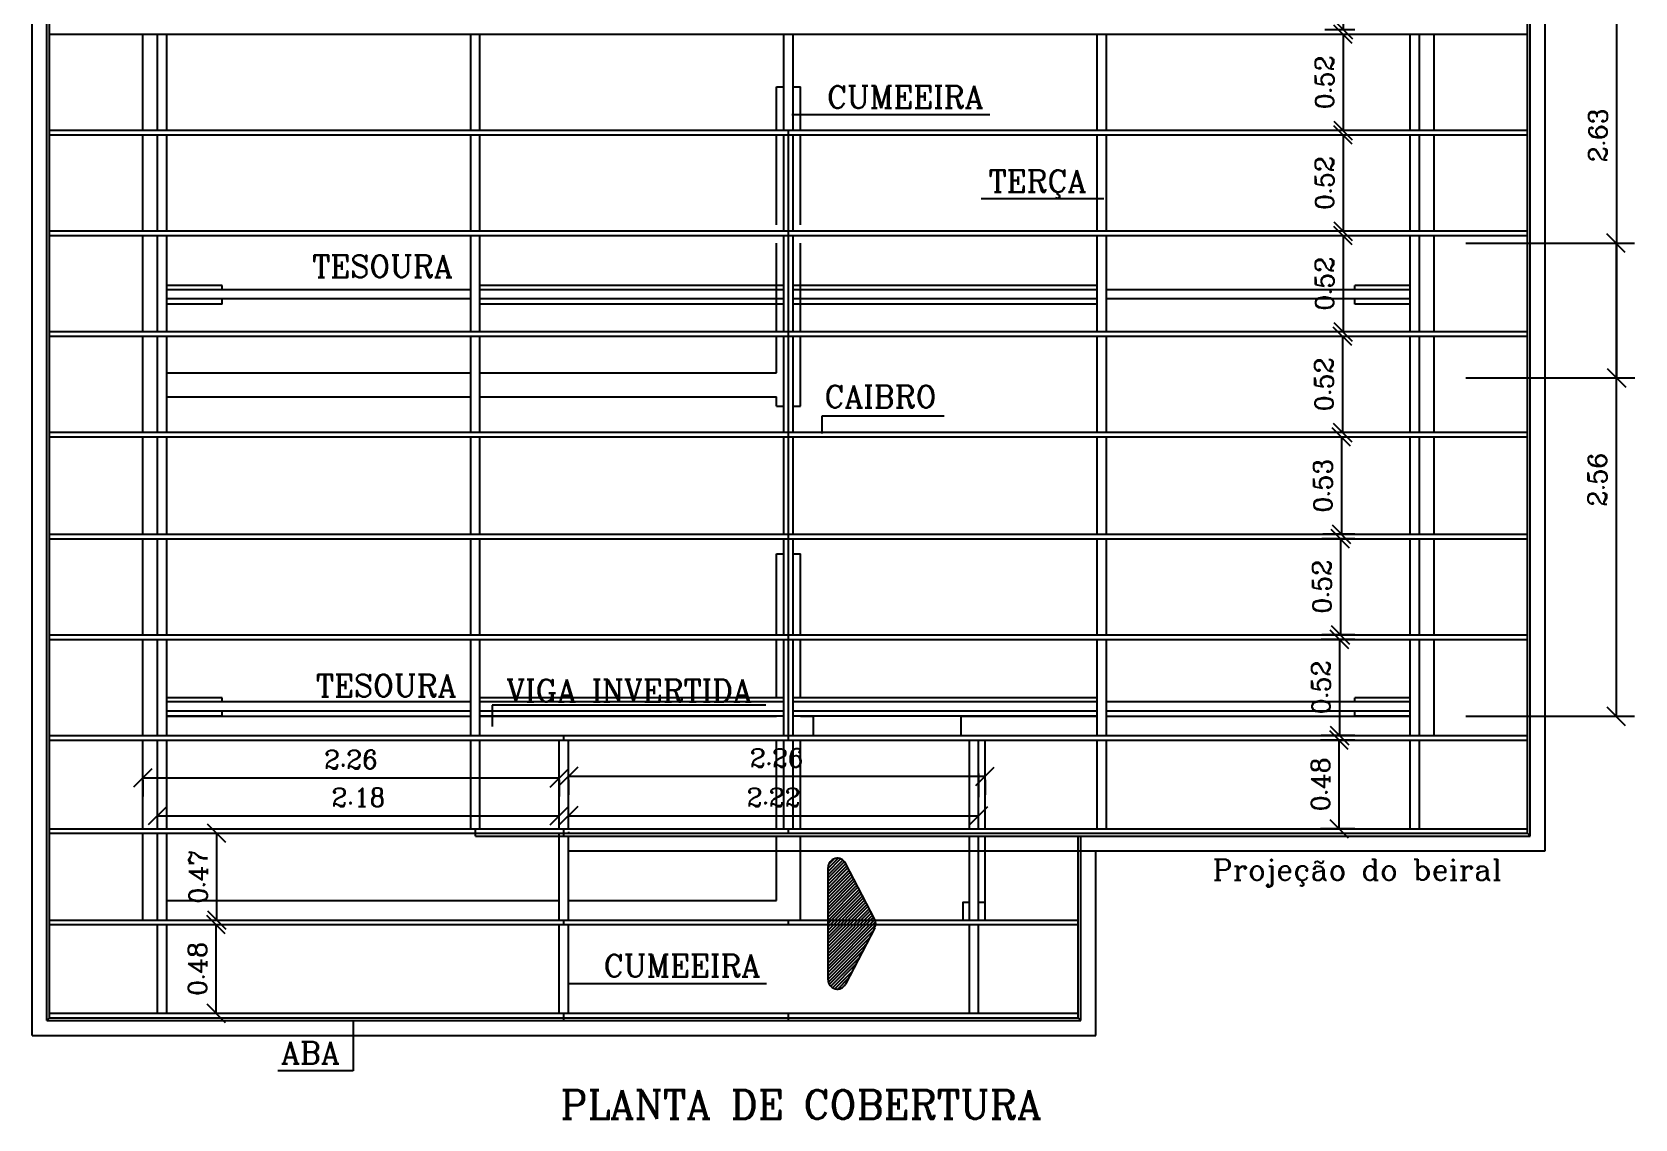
# Model space of a CAD drawing. Extents: x -36 to 60, y 199 to 483.
# Drawn here: x -19.18 to -10.5, y 199.44 to 205.33 of the extents above; entities that cross this region are included whole.
import ezdxf
from ezdxf.enums import TextEntityAlignment as Align

# ---------------------------------------------------------------- set-up
doc = ezdxf.new("R2010")
doc.units = 0
doc.header["$LTSCALE"] = 20
doc.layers.get('0').update_dxf_attribs({"linetype": 'CONTINUOUS'})
doc.layers.get('DEFPOINTS').update_dxf_attribs({"linetype": 'CONTINUOUS'})
for name, color, linetype in [('COTAS', 30, 'CONTINUOUS'), ('MADEIRAME', 244, 'CONTINUOUS'), ('PAREDE', 7, 'CONTINUOUS'), ('PISO', 244, 'CONTINUOUS'), ('TELHADO', 20, 'CONTINUOUS'), ('TEXTO', 1, 'CONTINUOUS')]:
    doc.layers.add(name, color=color, linetype=linetype)
doc.styles.add('ROMANC', font='romanc')
doc.dimstyles.get("Standard").update_dxf_attribs({"dimscale": 0, "dimtxt": 0.1, "dimasz": 0.05, "dimexe": 0.1, "dimexo": 0.062, "dimgap": 0.05, "dimtad": 1, "dimtoh": 1, "dimzin": 0, "dimtxsty": 'ROMANC', "dimblk1": 'DOT', "dimblk2": 'DOT', "dimsah": 1, "dimcen": 0.09, "dimclrd": 202, "dimclre": 202, "dimclrt": 244, "dimazin": 3, "dimtfac": 1, "dimtofl": 0, "dimtmove": 0, "dimatfit": 3, "dimtolj": 1, "dimtzin": 0})

# ---------------------------------------------------------------- blocks, each defined once
blk = doc.blocks.new('*X8')
at = {"color": 0}
for p, q in [((196.6432, 127.877), (196.6969, 127.9308)), ((196.6432, 127.8593), (196.7113, 127.9275)), ((196.6432, 127.8417), (196.7227, 127.9212)), ((196.6432, 127.824), (196.7317, 127.9126)), ((196.6432, 127.8063), (196.7386, 127.9017)), ((196.6432, 127.7886), (196.7446, 127.8901)), ((196.6432, 127.771), (196.7506, 127.8784)), ((196.646, 127.8975), (196.6766, 127.9281)), ((196.6432, 127.7533), (196.7567, 127.8668)), ((196.6432, 127.7356), (196.7627, 127.8552)), ((196.6432, 127.7179), (196.7688, 127.8435)), ((196.6432, 127.7002), (196.7748, 127.8319)), ((196.6432, 127.6826), (196.7809, 127.8203)), ((196.6432, 127.6649), (196.7869, 127.8086)), ((196.6432, 127.6472), (196.7929, 127.797)), ((196.6432, 127.6295), (196.799, 127.7854)), ((196.6432, 127.6119), (196.805, 127.7737)), ((196.6432, 127.5942), (196.8111, 127.7621)), ((196.6432, 127.5765), (196.8171, 127.7505)), ((196.6432, 127.5588), (196.8232, 127.7388)), ((196.6432, 127.5411), (196.8292, 127.7272)), ((196.6432, 127.5235), (196.8352, 127.7156)), ((196.6432, 127.5058), (196.8413, 127.7039)), ((196.6432, 127.4881), (196.8473, 127.6923)), ((196.6476, 127.4749), (196.8534, 127.6807)), ((196.6653, 127.4749), (196.8594, 127.669)), ((196.6829, 127.4749), (196.8655, 127.6574)), ((196.7006, 127.4749), (196.8715, 127.6457)), ((196.7183, 127.4749), (196.8775, 127.6341)), ((196.736, 127.4749), (196.8836, 127.6225)), ((196.7536, 127.4749), (196.8896, 127.6108)), ((196.7713, 127.4749), (196.8957, 127.5992)), ((196.789, 127.4749), (196.9002, 127.5861)), ((196.8067, 127.4749), (196.9006, 127.5688)), ((196.8244, 127.4749), (196.8877, 127.5382)), ((196.6432, 127.4528), (196.6653, 127.4749)), ((196.6432, 127.4704), (196.6476, 127.4749)), ((196.6432, 127.4351), (196.6579, 127.4499)), ((196.6432, 127.4174), (196.6756, 127.4499)), ((196.6432, 127.3997), (196.6933, 127.4499)), ((196.6432, 127.382), (196.711, 127.4499)), ((196.6432, 127.3644), (196.7286, 127.4499)), ((196.6432, 127.3467), (196.7463, 127.4499)), ((196.6432, 127.329), (196.764, 127.4499)), ((196.6432, 127.3113), (196.7817, 127.4499)), ((196.6432, 127.2937), (196.7994, 127.4499)), ((196.6432, 127.276), (196.817, 127.4499)), ((196.6446, 127.2598), (196.8347, 127.4499)), ((196.6579, 127.4499), (196.6829, 127.4749)), ((196.6756, 127.4499), (196.7006, 127.4749)), ((196.6933, 127.4499), (196.7183, 127.4749)), ((196.711, 127.4499), (196.736, 127.4749)), ((196.7286, 127.4499), (196.7536, 127.4749)), ((196.7463, 127.4499), (196.7713, 127.4749)), ((196.764, 127.4499), (196.789, 127.4749)), ((196.7817, 127.4499), (196.8067, 127.4749)), ((196.7994, 127.4499), (196.8244, 127.4749)), ((196.817, 127.4499), (196.842, 127.4749)), ((196.8347, 127.4499), (196.8495, 127.4646)), ((196.842, 127.4749), (196.8686, 127.5014)), ((196.6497, 127.2471), (196.8304, 127.4278)), ((196.6572, 127.237), (196.8113, 127.3911)), ((196.6671, 127.2292), (196.7922, 127.3543)), ((196.6794, 127.2238), (196.7731, 127.3175)), ((196.6951, 127.2219), (196.754, 127.2807)), ((196.7221, 127.2311), (196.7337, 127.2428))]:
    blk.add_line(p, q, dxfattribs=at)
blk = doc.blocks.new('_OBLIQUE')
at = {"color": 0, "linetype": 'BYBLOCK'}
blk.add_line((-0.5, -0.5), (0.5, 0.5), dxfattribs=at)
blk = doc.blocks.new('*D84')
at = {"color": 30, "linetype": 'BYBLOCK'}
for p, q in [((-11.4133, 206.918), (-10.496, 206.918)), ((-10.596, 206.918), (-10.596, 204.289)), ((-11.4133, 204.289), (-10.496, 204.289))]:
    blk.add_line(p, q, dxfattribs=at)
at = {"layer": 'DEFPOINTS', "color": 0, "linetype": 'BYBLOCK'}
for p in [(-11.7133, 206.918), (-11.7133, 204.289), (-10.596, 204.289)]:
    blk.add_point(p, dxfattribs=at)
at = {"color": 30, "linetype": 'BYBLOCK', "xscale": 0.1, "yscale": 0.1, "zscale": 0.1}
for p, rotation in [((-10.596, 206.918), 90), ((-10.596, 204.289), 270)]:
    blk.add_blockref('_OBLIQUE', p, dxfattribs=dict(at, rotation=rotation))
at = {"color": 244, "linetype": 'BYBLOCK', "insert": (-10.696, 205.6035), "char_height": 0.1, "attachment_point": 5, "rotation": 90, "style": 'ROMANC'}
blk.add_mtext('\\A1;2.63', dxfattribs=at)
blk = doc.blocks.new('*D85')
at = {"color": 30, "linetype": 'BYBLOCK'}
for p, q in [((-11.4133, 204.189), (-10.4986, 204.189)), ((-10.5986, 204.189), (-10.5986, 201.6254)), ((-11.4133, 201.6254), (-10.4986, 201.6254))]:
    blk.add_line(p, q, dxfattribs=at)
at = {"layer": 'DEFPOINTS', "color": 0, "linetype": 'BYBLOCK'}
for p in [(-11.7133, 204.189), (-11.7133, 201.6254), (-10.5986, 201.6254)]:
    blk.add_point(p, dxfattribs=at)
at = {"color": 30, "linetype": 'BYBLOCK', "xscale": 0.1, "yscale": 0.1, "zscale": 0.1}
for p, rotation in [((-10.5986, 204.189), 90), ((-10.5986, 201.6254), 270)]:
    blk.add_blockref('_OBLIQUE', p, dxfattribs=dict(at, rotation=rotation))
at = {"color": 244, "linetype": 'BYBLOCK', "insert": (-10.6986, 202.9072), "char_height": 0.1, "attachment_point": 5, "rotation": 90, "style": 'ROMANC'}
blk.add_mtext('\\A1;2.56', dxfattribs=at)
blk = doc.blocks.new('*D93')
at = {"color": 30, "linetype": 'BYBLOCK'}
for p, q in [((-12.0133, 205.8663), (-12.1768, 205.8663)), ((-12.0768, 205.8663), (-12.0768, 205.3455)), ((-12.0133, 205.3455), (-12.1768, 205.3455))]:
    blk.add_line(p, q, dxfattribs=at)
at = {"layer": 'DEFPOINTS', "color": 0, "linetype": 'BYBLOCK'}
for p in [(-11.7133, 205.8663), (-12.0768, 205.3455), (-11.7133, 205.3455)]:
    blk.add_point(p, dxfattribs=at)
at = {"color": 30, "linetype": 'BYBLOCK', "xscale": 0.1, "yscale": 0.1, "zscale": 0.1}
for p, rotation in [((-12.0768, 205.8663), 90), ((-12.0768, 205.3455), 270)]:
    blk.add_blockref('_OBLIQUE', p, dxfattribs=dict(at, rotation=rotation))
at = {"color": 244, "linetype": 'BYBLOCK', "insert": (-12.1768, 205.6059), "char_height": 0.1, "attachment_point": 5, "rotation": 90, "style": 'ROMANC'}
blk.add_mtext('\\A1;0.52', dxfattribs=at)
blk = doc.blocks.new('*D94')
at = {"color": 30, "linetype": 'BYBLOCK'}
for p, q in [((-12.0133, 205.3205), (-12.1777, 205.3205)), ((-12.0777, 205.3205), (-12.0777, 204.7997)), ((-12.0133, 204.7997), (-12.1777, 204.7997))]:
    blk.add_line(p, q, dxfattribs=at)
at = {"layer": 'DEFPOINTS', "color": 0, "linetype": 'BYBLOCK'}
for p in [(-11.7133, 205.3205), (-12.0777, 204.7997), (-11.7133, 204.7997)]:
    blk.add_point(p, dxfattribs=at)
at = {"color": 30, "linetype": 'BYBLOCK', "xscale": 0.1, "yscale": 0.1, "zscale": 0.1}
for p, rotation in [((-12.0777, 205.3205), 90), ((-12.0777, 204.7997), 270)]:
    blk.add_blockref('_OBLIQUE', p, dxfattribs=dict(at, rotation=rotation))
at = {"color": 244, "linetype": 'BYBLOCK', "insert": (-12.1777, 205.0601), "char_height": 0.1, "attachment_point": 5, "rotation": 90, "style": 'ROMANC'}
blk.add_mtext('\\A1;0.52', dxfattribs=at)
blk = doc.blocks.new('*D95')
at = {"color": 30, "linetype": 'BYBLOCK'}
for p, q in [((-12.0133, 204.7747), (-12.1777, 204.7747)), ((-12.0777, 204.7747), (-12.0777, 204.2539)), ((-12.0133, 204.2539), (-12.1777, 204.2539))]:
    blk.add_line(p, q, dxfattribs=at)
at = {"layer": 'DEFPOINTS', "color": 0, "linetype": 'BYBLOCK'}
for p in [(-11.7133, 204.7747), (-12.0777, 204.2539), (-11.7133, 204.2539)]:
    blk.add_point(p, dxfattribs=at)
at = {"color": 30, "linetype": 'BYBLOCK', "xscale": 0.1, "yscale": 0.1, "zscale": 0.1}
for p, rotation in [((-12.0777, 204.7747), 90), ((-12.0777, 204.2539), 270)]:
    blk.add_blockref('_OBLIQUE', p, dxfattribs=dict(at, rotation=rotation))
at = {"color": 244, "linetype": 'BYBLOCK', "insert": (-12.1777, 204.5143), "char_height": 0.1, "attachment_point": 5, "rotation": 90, "style": 'ROMANC'}
blk.add_mtext('\\A1;0.52', dxfattribs=at)
blk = doc.blocks.new('*D96')
at = {"color": 30, "linetype": 'BYBLOCK'}
for p, q in [((-12.0133, 204.2289), (-12.1777, 204.2289)), ((-12.0777, 204.2289), (-12.0777, 203.7083)), ((-12.0133, 203.7083), (-12.1777, 203.7083))]:
    blk.add_line(p, q, dxfattribs=at)
at = {"layer": 'DEFPOINTS', "color": 0, "linetype": 'BYBLOCK'}
for p in [(-11.7133, 204.2289), (-12.0777, 203.7083), (-11.7133, 203.7083)]:
    blk.add_point(p, dxfattribs=at)
at = {"color": 30, "linetype": 'BYBLOCK', "xscale": 0.1, "yscale": 0.1, "zscale": 0.1}
for p, rotation in [((-12.0777, 204.2289), 90), ((-12.0777, 203.7083), 270)]:
    blk.add_blockref('_OBLIQUE', p, dxfattribs=dict(at, rotation=rotation))
at = {"color": 244, "linetype": 'BYBLOCK', "insert": (-12.1777, 203.9686), "char_height": 0.1, "attachment_point": 5, "rotation": 90, "style": 'ROMANC'}
blk.add_mtext('\\A1;0.52', dxfattribs=at)
blk = doc.blocks.new('*D97')
at = {"color": 30, "linetype": 'BYBLOCK'}
for p, q in [((-12.0133, 203.6833), (-12.1811, 203.6833)), ((-12.0811, 203.6833), (-12.0811, 203.1627)), ((-12.0133, 203.1627), (-12.1811, 203.1627))]:
    blk.add_line(p, q, dxfattribs=at)
at = {"layer": 'DEFPOINTS', "color": 0, "linetype": 'BYBLOCK'}
for p in [(-11.7133, 203.6833), (-12.0811, 203.1627), (-11.7133, 203.1627)]:
    blk.add_point(p, dxfattribs=at)
at = {"color": 30, "linetype": 'BYBLOCK', "xscale": 0.1, "yscale": 0.1, "zscale": 0.1}
for p, rotation in [((-12.0811, 203.6833), 90), ((-12.0811, 203.1627), 270)]:
    blk.add_blockref('_OBLIQUE', p, dxfattribs=dict(at, rotation=rotation))
at = {"color": 244, "linetype": 'BYBLOCK', "insert": (-12.1811, 203.423), "char_height": 0.1, "attachment_point": 5, "rotation": 90, "style": 'ROMANC'}
blk.add_mtext('\\A1;0.52', dxfattribs=at)
blk = doc.blocks.new('*D98')
at = {"color": 30, "linetype": 'BYBLOCK'}
for p, q in [((-12.0133, 203.1377), (-12.187, 203.1377)), ((-12.087, 203.1377), (-12.087, 202.6116)), ((-12.0133, 202.6116), (-12.187, 202.6116))]:
    blk.add_line(p, q, dxfattribs=at)
at = {"layer": 'DEFPOINTS', "color": 0, "linetype": 'BYBLOCK'}
for p in [(-11.7133, 203.1377), (-12.087, 202.6116), (-11.7133, 202.6116)]:
    blk.add_point(p, dxfattribs=at)
at = {"color": 30, "linetype": 'BYBLOCK', "xscale": 0.1, "yscale": 0.1, "zscale": 0.1}
for p, rotation in [((-12.087, 203.1377), 90), ((-12.087, 202.6116), 270)]:
    blk.add_blockref('_OBLIQUE', p, dxfattribs=dict(at, rotation=rotation))
at = {"color": 244, "linetype": 'BYBLOCK', "insert": (-12.187, 202.8746), "char_height": 0.1, "attachment_point": 5, "rotation": 90, "style": 'ROMANC'}
blk.add_mtext('\\A1;0.53', dxfattribs=at)
blk = doc.blocks.new('*D99')
at = {"color": 30, "linetype": 'BYBLOCK'}
for p, q in [((-12.0133, 202.5866), (-12.1921, 202.5866)), ((-12.0921, 202.5866), (-12.0921, 202.066)), ((-12.0133, 202.066), (-12.1921, 202.066))]:
    blk.add_line(p, q, dxfattribs=at)
at = {"layer": 'DEFPOINTS', "color": 0, "linetype": 'BYBLOCK'}
for p in [(-11.7133, 202.5866), (-12.0921, 202.066), (-11.7133, 202.066)]:
    blk.add_point(p, dxfattribs=at)
at = {"color": 30, "linetype": 'BYBLOCK', "xscale": 0.1, "yscale": 0.1, "zscale": 0.1}
for p, rotation in [((-12.0921, 202.5866), 90), ((-12.0921, 202.066), 270)]:
    blk.add_blockref('_OBLIQUE', p, dxfattribs=dict(at, rotation=rotation))
at = {"color": 244, "linetype": 'BYBLOCK', "insert": (-12.1921, 202.3263), "char_height": 0.1, "attachment_point": 5, "rotation": 90, "style": 'ROMANC'}
blk.add_mtext('\\A1;0.52', dxfattribs=at)
blk = doc.blocks.new('*D100')
at = {"color": 30, "linetype": 'BYBLOCK'}
for p, q in [((-12.0133, 202.041), (-12.1971, 202.041)), ((-12.0971, 202.041), (-12.0971, 201.5204)), ((-12.0133, 201.5204), (-12.1971, 201.5204))]:
    blk.add_line(p, q, dxfattribs=at)
at = {"layer": 'DEFPOINTS', "color": 0, "linetype": 'BYBLOCK'}
for p in [(-11.7133, 202.041), (-12.0971, 201.5204), (-11.7133, 201.5204)]:
    blk.add_point(p, dxfattribs=at)
at = {"color": 30, "linetype": 'BYBLOCK', "xscale": 0.1, "yscale": 0.1, "zscale": 0.1}
for p, rotation in [((-12.0971, 202.041), 90), ((-12.0971, 201.5204), 270)]:
    blk.add_blockref('_OBLIQUE', p, dxfattribs=dict(at, rotation=rotation))
at = {"color": 244, "linetype": 'BYBLOCK', "insert": (-12.1971, 201.7807), "char_height": 0.1, "attachment_point": 5, "rotation": 90, "style": 'ROMANC'}
blk.add_mtext('\\A1;0.52', dxfattribs=at)
blk = doc.blocks.new('*D101')
at = {"color": 30, "linetype": 'BYBLOCK'}
for p, q in [((-12.0133, 201.4954), (-12.2001, 201.4954)), ((-12.1001, 201.4954), (-12.1001, 201.0154)), ((-12.0133, 201.0154), (-12.2001, 201.0154))]:
    blk.add_line(p, q, dxfattribs=at)
at = {"layer": 'DEFPOINTS', "color": 0, "linetype": 'BYBLOCK'}
for p in [(-11.7133, 201.4954), (-12.1001, 201.0154), (-11.7133, 201.0154)]:
    blk.add_point(p, dxfattribs=at)
at = {"color": 30, "linetype": 'BYBLOCK', "xscale": 0.1, "yscale": 0.1, "zscale": 0.1}
for p, rotation in [((-12.1001, 201.4954), 90), ((-12.1001, 201.0154), 270)]:
    blk.add_blockref('_OBLIQUE', p, dxfattribs=dict(at, rotation=rotation))
at = {"color": 244, "linetype": 'BYBLOCK', "insert": (-12.2001, 201.2554), "char_height": 0.1, "attachment_point": 5, "rotation": 90, "style": 'ROMANC'}
blk.add_mtext('\\A1;0.48', dxfattribs=at)
blk = doc.blocks.new('*D103')
at = {"color": 30, "linetype": 'BYBLOCK'}
for p, q in [((-18.1828, 200.9904), (-18.1828, 200.5204)), ((-18.1533, 200.9904), (-18.0828, 200.9904)), ((-18.1533, 200.5204), (-18.0828, 200.5204))]:
    blk.add_line(p, q, dxfattribs=at)
at = {"layer": 'DEFPOINTS', "color": 0, "linetype": 'BYBLOCK'}
for p in [(-18.4533, 200.9904), (-18.4533, 200.5204), (-18.1828, 200.5204)]:
    blk.add_point(p, dxfattribs=at)
at = {"color": 30, "linetype": 'BYBLOCK', "xscale": 0.1, "yscale": 0.1, "zscale": 0.1}
for p, rotation in [((-18.1828, 200.9904), 90), ((-18.1828, 200.5204), 270)]:
    blk.add_blockref('_OBLIQUE', p, dxfattribs=dict(at, rotation=rotation))
at = {"color": 244, "linetype": 'BYBLOCK', "insert": (-18.2828, 200.7554), "char_height": 0.1, "attachment_point": 5, "rotation": 90, "style": 'ROMANC'}
blk.add_mtext('\\A1;0.47', dxfattribs=at)
blk = doc.blocks.new('*D104')
at = {"color": 30, "linetype": 'BYBLOCK'}
for p, q in [((-18.1865, 200.4954), (-18.1865, 200.0154)), ((-18.1533, 200.4954), (-18.0865, 200.4954)), ((-18.1533, 200.0154), (-18.0865, 200.0154))]:
    blk.add_line(p, q, dxfattribs=at)
at = {"layer": 'DEFPOINTS', "color": 0, "linetype": 'BYBLOCK'}
for p in [(-18.4533, 200.4954), (-18.4533, 200.0154), (-18.1865, 200.0154)]:
    blk.add_point(p, dxfattribs=at)
at = {"color": 30, "linetype": 'BYBLOCK', "xscale": 0.1, "yscale": 0.1, "zscale": 0.1}
for p, rotation in [((-18.1865, 200.4954), 90), ((-18.1865, 200.0154), 270)]:
    blk.add_blockref('_OBLIQUE', p, dxfattribs=dict(at, rotation=rotation))
at = {"color": 244, "linetype": 'BYBLOCK', "insert": (-18.2865, 200.2554), "char_height": 0.1, "attachment_point": 5, "rotation": 90, "style": 'ROMANC'}
blk.add_mtext('\\A1;0.48', dxfattribs=at)
blk = doc.blocks.new('*D105')
at = {"color": 30, "linetype": 'BYBLOCK'}
for p, q in [((-14.0183, 201.299), (-16.2758, 201.299)), ((-16.2758, 201.2807), (-16.2758, 201.199)), ((-14.0183, 201.2807), (-14.0183, 201.199))]:
    blk.add_line(p, q, dxfattribs=at)
at = {"layer": 'DEFPOINTS', "color": 0, "linetype": 'BYBLOCK'}
for p in [(-16.2758, 201.5807), (-14.0183, 201.5807), (-16.2758, 201.299)]:
    blk.add_point(p, dxfattribs=at)
at = {"color": 30, "linetype": 'BYBLOCK', "xscale": 0.1, "yscale": 0.1, "zscale": 0.1, "rotation": 180}
blk.add_blockref('_OBLIQUE', (-16.2758, 201.299), dxfattribs=at)
at = {"color": 30, "linetype": 'BYBLOCK', "xscale": 0.1, "yscale": 0.1, "zscale": 0.1}
blk.add_blockref('_OBLIQUE', (-14.0183, 201.299), dxfattribs=at)
at = {"color": 244, "linetype": 'BYBLOCK', "insert": (-15.147, 201.399), "char_height": 0.1, "attachment_point": 5, "style": 'ROMANC'}
blk.add_mtext('\\A1;2.26', dxfattribs=at)
blk = doc.blocks.new('*D106')
at = {"color": 30, "linetype": 'BYBLOCK'}
for p, q in [((-18.5833, 201.2904), (-16.3258, 201.2904)), ((-18.5833, 201.2807), (-18.5833, 201.1904)), ((-16.3258, 201.2807), (-16.3258, 201.1904))]:
    blk.add_line(p, q, dxfattribs=at)
at = {"layer": 'DEFPOINTS', "color": 0, "linetype": 'BYBLOCK'}
for p in [(-18.5833, 201.5807), (-16.3258, 201.5807), (-16.3258, 201.2904)]:
    blk.add_point(p, dxfattribs=at)
at = {"color": 30, "linetype": 'BYBLOCK', "xscale": 0.1, "yscale": 0.1, "zscale": 0.1, "rotation": 180}
blk.add_blockref('_OBLIQUE', (-18.5833, 201.2904), dxfattribs=at)
at = {"color": 30, "linetype": 'BYBLOCK', "xscale": 0.1, "yscale": 0.1, "zscale": 0.1}
blk.add_blockref('_OBLIQUE', (-16.3258, 201.2904), dxfattribs=at)
at = {"color": 244, "linetype": 'BYBLOCK', "insert": (-17.4545, 201.3904), "char_height": 0.1, "attachment_point": 5, "style": 'ROMANC'}
blk.add_mtext('\\A1;2.26', dxfattribs=at)
blk = doc.blocks.new('*D107')
at = {"color": 30, "linetype": 'BYBLOCK'}
for p, q in [((-18.5033, 201.0856), (-16.3258, 201.0856)), ((-18.5033, 200.9904), (-18.5033, 200.9856)), ((-16.3258, 200.949), (-16.3258, 200.9856))]:
    blk.add_line(p, q, dxfattribs=at)
at = {"layer": 'DEFPOINTS', "color": 0, "linetype": 'BYBLOCK'}
for p in [(-18.5033, 201.2904), (-16.3258, 201.249), (-16.3258, 201.0856)]:
    blk.add_point(p, dxfattribs=at)
at = {"color": 30, "linetype": 'BYBLOCK', "xscale": 0.1, "yscale": 0.1, "zscale": 0.1, "rotation": 180}
blk.add_blockref('_OBLIQUE', (-18.5033, 201.0856), dxfattribs=at)
at = {"color": 30, "linetype": 'BYBLOCK', "xscale": 0.1, "yscale": 0.1, "zscale": 0.1}
blk.add_blockref('_OBLIQUE', (-16.3258, 201.0856), dxfattribs=at)
at = {"color": 244, "linetype": 'BYBLOCK', "insert": (-17.4145, 201.1856), "char_height": 0.1, "attachment_point": 5, "style": 'ROMANC'}
blk.add_mtext('\\A1;2.18', dxfattribs=at)
blk = doc.blocks.new('*D108')
at = {"color": 30, "linetype": 'BYBLOCK'}
for p, q in [((-14.0533, 201.3154), (-14.0533, 201.1856)), ((-16.2758, 201.0856), (-14.0533, 201.0856)), ((-16.2758, 200.999), (-16.2758, 200.9856))]:
    blk.add_line(p, q, dxfattribs=at)
at = {"layer": 'DEFPOINTS', "color": 0, "linetype": 'BYBLOCK'}
for p in [(-16.2758, 201.299), (-14.0533, 201.0856), (-14.0533, 201.0154)]:
    blk.add_point(p, dxfattribs=at)
at = {"color": 30, "linetype": 'BYBLOCK', "xscale": 0.1, "yscale": 0.1, "zscale": 0.1, "rotation": 180}
blk.add_blockref('_OBLIQUE', (-16.2758, 201.0856), dxfattribs=at)
at = {"color": 30, "linetype": 'BYBLOCK', "xscale": 0.1, "yscale": 0.1, "zscale": 0.1}
blk.add_blockref('_OBLIQUE', (-14.0533, 201.0856), dxfattribs=at)
at = {"color": 244, "linetype": 'BYBLOCK', "insert": (-15.1645, 201.1856), "char_height": 0.1, "attachment_point": 5, "style": 'ROMANC'}
blk.add_mtext('\\A1;2.22', dxfattribs=at)

msp = doc.modelspace()

# ---------------------------------------------------------------- linework, layer by layer
at = {"layer": 'DEFPOINTS', "color": 5, "linetype": 'BYBLOCK'}
msp.add_point((-11.7133, 203.8464), dxfattribs=at)
msp.add_point((-11.7133, 203.8464), dxfattribs=at)
at = {"layer": 'MADEIRAME', "color": 30, "linetype": 'CONTINUOUS', "ltscale": 0.1}
for p, q in [((-10.9833, 200.8954), (-10.9833, 210.5454)), ((-19.1833, 199.8954), (-19.1833, 209.1454)), ((-16.2758, 200.8954), (-10.9833, 200.8954)), ((-13.4183, 199.8954), (-13.4183, 200.8954)), ((-19.1833, 199.8954), (-13.4183, 199.8954))]:
    msp.add_line(p, q, dxfattribs=at)
at = {"layer": 'MADEIRAME', "color": 244, "linetype": 'CONTINUOUS', "ltscale": 0.1}
for p, q in [((-11.0783, 200.9904), (-11.0783, 210.4504)), ((-11.0633, 200.9754), (-11.0633, 210.4654)), ((-19.1033, 199.9754), (-19.1033, 209.0654)), ((-19.0883, 199.9904), (-19.0883, 209.0504)), ((-19.0883, 201.0154), (-11.0783, 201.0154)), ((-19.0883, 200.9904), (-11.0783, 200.9904)), ((-16.7808, 200.9754), (-11.0633, 200.9754)), ((-13.5133, 199.9904), (-13.5133, 200.9754)), ((-13.4983, 199.9754), (-13.4983, 200.9754)), ((-19.0883, 200.0154), (-13.5133, 200.0154)), ((-19.0883, 199.9904), (-13.5133, 199.9904)), ((-19.1033, 199.9754), (-13.4983, 199.9754))]:
    msp.add_line(p, q, dxfattribs=at)
at = {"layer": 'MADEIRAME', "color": 244, "linetype": 'CONTINUOUS'}
for p, q in [((-11.0783, 205.3205), (-19.0883, 205.3205)), ((-11.0783, 204.7997), (-19.0883, 204.7997)), ((-11.0783, 204.7747), (-19.0883, 204.7747)), ((-11.0783, 204.2539), (-19.0883, 204.2539)), ((-11.0783, 204.2289), (-19.0883, 204.2289)), ((-16.8058, 203.9364), (-18.4533, 203.9364)), ((-15.1083, 203.959), (-16.7558, 203.959)), ((-15.1083, 203.9364), (-16.7558, 203.9364)), ((-13.4108, 203.959), (-15.0583, 203.959)), ((-13.4108, 203.9364), (-15.0583, 203.9364)), ((-11.7133, 203.9364), (-13.3608, 203.9364)), ((-16.8058, 203.8864), (-18.4533, 203.8864)), ((-15.1083, 203.8864), (-16.7558, 203.8864)), ((-15.1083, 203.859), (-16.7558, 203.859)), ((-13.4108, 203.8864), (-15.0583, 203.8864)), ((-13.4108, 203.859), (-15.0583, 203.859)), ((-11.7133, 203.8864), (-13.3608, 203.8864)), ((-11.0783, 203.7083), (-19.0883, 203.7083)), ((-11.0783, 203.6833), (-19.0883, 203.6833)), ((-14.9035, 203.2515), (-14.9035, 203.1565)), ((-11.0783, 203.1627), (-19.0883, 203.1627)), ((-11.0783, 203.1377), (-19.0883, 203.1377)), ((-15.1083, 201.7254), (-16.7558, 201.7254)), ((-13.4108, 201.7254), (-15.0583, 201.7254)), ((-16.8058, 201.7028), (-18.4533, 201.7028)), ((-16.8058, 201.6528), (-18.4533, 201.6528)), ((-15.1083, 201.7028), (-16.7558, 201.7028)), ((-15.1083, 201.6528), (-16.7558, 201.6528)), ((-13.4108, 201.7028), (-15.0583, 201.7028)), ((-13.4108, 201.6528), (-15.0583, 201.6528)), ((-11.7133, 201.7028), (-13.3608, 201.7028)), ((-11.7133, 201.6528), (-13.3608, 201.6528)), ((-15.1083, 201.6254), (-16.7558, 201.6254)), ((-13.4108, 201.6254), (-15.0583, 201.6254)), ((-16.3258, 201.0154), (-16.3258, 201.4954)), ((-16.3008, 201.4954), (-16.3008, 201.5204)), ((-16.2758, 201.0154), (-16.2758, 201.4954)), ((-14.1033, 201.0154), (-14.1033, 201.4954)), ((-14.0533, 201.0154), (-14.0533, 201.4954)), ((-16.3258, 200.5204), (-16.3258, 200.9754)), ((-16.3008, 200.9754), (-16.3008, 201.0154)), ((-16.2758, 200.5204), (-16.2758, 200.9754)), ((-14.1033, 200.5204), (-14.1033, 200.9754)), ((-14.0533, 200.5204), (-14.0533, 200.9754)), ((-11.0633, 200.9754), (-11.0783, 200.9904)), ((-16.3008, 200.4954), (-16.3008, 200.5204)), ((-16.3258, 200.0154), (-16.3258, 200.4954)), ((-16.2758, 200.0154), (-16.2758, 200.4954)), ((-14.1033, 200.0154), (-14.1033, 200.4954)), ((-14.0533, 200.0154), (-14.0533, 200.4954)), ((-19.1033, 199.9754), (-19.0883, 199.9904)), ((-16.3008, 199.9754), (-16.3008, 200.0154)), ((-13.4983, 199.9754), (-13.5133, 199.9904)), ((-17.4438, 199.9774), (-17.4438, 199.7033))]:
    msp.add_line(p, q, dxfattribs=at)
at = {"layer": 'MADEIRAME'}
for p, q in [((-13.9929, 204.8835), (-15.0658, 204.8835)), ((-13.3749, 204.4287), (-14.0392, 204.4287)), ((-14.2392, 203.2515), (-14.9035, 203.2515)), ((-15.2032, 200.1753), (-16.276, 200.1753)), ((-17.8509, 199.7056), (-17.4438, 199.7056))]:
    msp.add_line(p, q, dxfattribs=at)
at = {"layer": 'MADEIRAME', "color": 244}
for p, q in [((-18.1533, 203.934), (-18.1533, 203.959)), ((-12.0133, 203.9364), (-12.0133, 203.959)), ((-18.1533, 203.859), (-18.1533, 203.884)), ((-12.0133, 203.859), (-12.0133, 203.884)), ((-18.1533, 201.7004), (-18.1533, 201.7254)), ((-12.0133, 201.7028), (-12.0133, 201.7254)), ((-18.1533, 201.6254), (-18.1533, 201.6504)), ((-12.0133, 201.6254), (-12.0133, 201.6504))]:
    msp.add_line(p, q, dxfattribs=at)
for points in [[(-18.1533, 203.959), (-18.4533, 203.959)], [(-11.7133, 203.959), (-12.0133, 203.959)], [(-18.1533, 203.859), (-18.4533, 203.859)], [(-11.7133, 203.859), (-12.0133, 203.859)], [(-18.1533, 201.7254), (-18.4533, 201.7254)], [(-11.7133, 201.7254), (-12.0133, 201.7254)], [(-18.1533, 201.6254), (-18.4533, 201.6254)], [(-11.7133, 201.6254), (-12.0133, 201.6254)]]:
    msp.add_lwpolyline(points, dxfattribs=at)
at = {"layer": 'PAREDE', "color": 5, "linetype": 'CONTINUOUS'}
for p, q in [((-18.5833, 204.7997), (-18.5833, 205.3205)), ((-11.5833, 204.7997), (-11.5833, 205.3205)), ((-15.1483, 205.0354), (-15.1083, 205.0354)), ((-15.1483, 204.7997), (-15.1483, 205.0354)), ((-15.0583, 205.0354), (-15.0183, 205.0354)), ((-15.0183, 204.7997), (-15.0183, 205.0354)), ((-18.5833, 204.2539), (-18.5833, 204.7747)), ((-15.1483, 204.289), (-15.1483, 204.7747)), ((-15.0183, 204.289), (-15.0183, 204.7747)), ((-11.5833, 204.2539), (-11.5833, 204.7747)), ((-18.5833, 203.7083), (-18.5833, 204.2289)), ((-15.1483, 203.7083), (-15.1483, 204.189)), ((-15.0183, 203.7083), (-15.0183, 204.189)), ((-11.5833, 203.7083), (-11.5833, 204.2289)), ((-18.5833, 203.1627), (-18.5833, 203.6833)), ((-15.1483, 203.4854), (-15.1483, 203.6833)), ((-15.0183, 203.3054), (-15.0183, 203.6833)), ((-11.5833, 203.1627), (-11.5833, 203.6833)), ((-18.4533, 203.4854), (-16.8058, 203.4854)), ((-16.7558, 203.4854), (-15.1483, 203.4854)), ((-18.4533, 203.3554), (-16.8058, 203.3554)), ((-16.7558, 203.3554), (-15.1483, 203.3554)), ((-15.1483, 203.3054), (-15.1483, 203.3554)), ((-15.1483, 203.3054), (-15.1083, 203.3054)), ((-15.0583, 203.3054), (-15.0183, 203.3054)), ((-18.5833, 202.6116), (-18.5833, 203.1377)), ((-11.5833, 202.6116), (-11.5833, 203.1377)), ((-18.5833, 202.066), (-18.5833, 202.5866)), ((-15.1483, 202.5054), (-15.1083, 202.5054)), ((-15.1483, 202.066), (-15.1483, 202.5054)), ((-15.0583, 202.5054), (-15.0183, 202.5054)), ((-15.0183, 202.066), (-15.0183, 202.5054)), ((-11.5833, 202.066), (-11.5833, 202.5866)), ((-18.5833, 201.5204), (-18.5833, 202.041)), ((-15.1483, 201.7254), (-15.1483, 202.041)), ((-15.0183, 201.7254), (-15.0183, 202.041)), ((-11.5833, 201.5204), (-11.5833, 202.041)), ((-18.4533, 201.6254), (-16.8058, 201.6254)), ((-16.7558, 201.6254), (-15.1483, 201.6254)), ((-15.0183, 201.6254), (-14.9483, 201.6254)), ((-14.9483, 201.5204), (-14.9483, 201.6254)), ((-14.1483, 201.5204), (-14.1483, 201.6254)), ((-14.1483, 201.6254), (-13.4108, 201.6254)), ((-13.3608, 201.6254), (-11.7133, 201.6254)), ((-18.5833, 201.0154), (-18.5833, 201.4954)), ((-15.1483, 201.0154), (-15.1483, 201.4954)), ((-15.1483, 201.0154), (-15.1483, 201.4954)), ((-15.0183, 201.0154), (-15.0183, 201.4954)), ((-18.5833, 200.5204), (-18.5833, 200.9904)), ((-15.1483, 200.6254), (-15.1483, 200.9754)), ((-15.1483, 200.6254), (-15.1483, 200.9754)), ((-15.0183, 200.5204), (-15.0183, 200.9754)), ((-18.4533, 200.6254), (-16.3258, 200.6254)), ((-16.2758, 200.6254), (-15.1483, 200.6254))]:
    msp.add_line(p, q, dxfattribs=at)
at = {"layer": 'PAREDE', "color": 244, "linetype": 'CONTINUOUS'}
for p, q in [((-18.5033, 204.7997), (-18.5033, 205.3205)), ((-18.4533, 204.7997), (-18.4533, 205.3205)), ((-16.8058, 204.7997), (-16.8058, 205.3205)), ((-16.7558, 204.7997), (-16.7558, 205.3205)), ((-15.1083, 204.7997), (-15.1083, 205.3205)), ((-15.0583, 204.7997), (-15.0583, 205.3205)), ((-13.4108, 204.7997), (-13.4108, 205.3205)), ((-13.3608, 204.7997), (-13.3608, 205.3205)), ((-11.7133, 204.7997), (-11.7133, 205.3205)), ((-11.6633, 204.7997), (-11.6633, 205.3205)), ((-18.5033, 204.2539), (-18.5033, 204.7747)), ((-18.4533, 204.2539), (-18.4533, 204.7747)), ((-16.8058, 204.2539), (-16.8058, 204.7747)), ((-16.7558, 204.2539), (-16.7558, 204.7747)), ((-15.1083, 204.2539), (-15.1083, 204.7747)), ((-15.0833, 201.4954), (-15.0833, 204.7997)), ((-15.0583, 204.2539), (-15.0583, 204.7747)), ((-13.4108, 204.2539), (-13.4108, 204.7747)), ((-13.3608, 204.2539), (-13.3608, 204.7747)), ((-11.7133, 204.2539), (-11.7133, 204.7747)), ((-11.6633, 204.2539), (-11.6633, 204.7747)), ((-18.5033, 203.7083), (-18.5033, 204.2289)), ((-18.4533, 203.7083), (-18.4533, 204.2289)), ((-16.8058, 203.7083), (-16.8058, 204.2289)), ((-16.7558, 203.7083), (-16.7558, 204.2289)), ((-15.1083, 203.7083), (-15.1083, 204.2289)), ((-15.0583, 203.7083), (-15.0583, 204.2289)), ((-13.4108, 203.7083), (-13.4108, 204.2289)), ((-13.3608, 203.7083), (-13.3608, 204.2289)), ((-11.7133, 203.7083), (-11.7133, 204.2289)), ((-11.6633, 203.7083), (-11.6633, 204.2289)), ((-18.5033, 203.1627), (-18.5033, 203.6833)), ((-18.4533, 203.1627), (-18.4533, 203.6833)), ((-16.8058, 203.1627), (-16.8058, 203.6833)), ((-16.7558, 203.1627), (-16.7558, 203.6833)), ((-15.1083, 203.1627), (-15.1083, 203.6833)), ((-15.0583, 203.1627), (-15.0583, 203.6833)), ((-13.4108, 203.1627), (-13.4108, 203.6833)), ((-13.3608, 203.1627), (-13.3608, 203.6833)), ((-11.7133, 203.1627), (-11.7133, 203.6833)), ((-11.6633, 203.1627), (-11.6633, 203.6833)), ((-18.5033, 202.6116), (-18.5033, 203.1377)), ((-18.4533, 202.6116), (-18.4533, 203.1377)), ((-16.8058, 202.6116), (-16.8058, 203.1377)), ((-16.7558, 202.6116), (-16.7558, 203.1377)), ((-15.1083, 202.6116), (-15.1083, 203.1377)), ((-15.0583, 202.6116), (-15.0583, 203.1377)), ((-13.4108, 202.6116), (-13.4108, 203.1377)), ((-13.3608, 202.6116), (-13.3608, 203.1377)), ((-11.7133, 202.6116), (-11.7133, 203.1377)), ((-11.6633, 202.6116), (-11.6633, 203.1377)), ((-19.0883, 202.6116), (-11.0783, 202.6116)), ((-19.0883, 202.5866), (-11.0783, 202.5866)), ((-18.5033, 202.066), (-18.5033, 202.5866)), ((-18.4533, 202.066), (-18.4533, 202.5866)), ((-16.8058, 202.066), (-16.8058, 202.5866)), ((-16.7558, 202.066), (-16.7558, 202.5866)), ((-15.1083, 202.066), (-15.1083, 202.5866)), ((-15.0583, 202.066), (-15.0583, 202.5866)), ((-13.4108, 202.066), (-13.4108, 202.5866)), ((-13.3608, 202.066), (-13.3608, 202.5866)), ((-11.7133, 202.066), (-11.7133, 202.5866)), ((-11.6633, 202.066), (-11.6633, 202.5866)), ((-19.0883, 202.066), (-11.0783, 202.066)), ((-19.0883, 202.041), (-11.0783, 202.041)), ((-18.5033, 201.5204), (-18.5033, 202.041)), ((-18.4533, 201.5204), (-18.4533, 202.041)), ((-16.8058, 201.5204), (-16.8058, 202.041)), ((-16.7558, 201.5204), (-16.7558, 202.041)), ((-15.1083, 201.5204), (-15.1083, 202.041)), ((-15.0583, 201.5204), (-15.0583, 202.041)), ((-13.4108, 201.5204), (-13.4108, 202.041)), ((-13.3608, 201.5204), (-13.3608, 202.041)), ((-11.7133, 201.5204), (-11.7133, 202.041)), ((-11.6633, 201.5204), (-11.6633, 202.041)), ((-15.2058, 201.6842), (-16.6901, 201.6842)), ((-16.6901, 201.6842), (-16.6901, 201.5699)), ((-19.0883, 201.5204), (-11.0783, 201.5204)), ((-19.0883, 201.4954), (-11.0783, 201.4954)), ((-18.5033, 201.0154), (-18.5033, 201.4954)), ((-18.4533, 201.0154), (-18.4533, 201.4954)), ((-16.8058, 201.0154), (-16.8058, 201.4954)), ((-16.7558, 201.0154), (-16.7558, 201.4954)), ((-15.1083, 201.0154), (-15.1083, 201.4954)), ((-15.0583, 201.0154), (-15.0583, 201.4954)), ((-13.4108, 201.0154), (-13.4108, 201.4954)), ((-13.3608, 201.0154), (-13.3608, 201.4954)), ((-11.7133, 201.0154), (-11.7133, 201.4954)), ((-11.6633, 201.0154), (-11.6633, 201.4954)), ((-18.5033, 200.5204), (-18.5033, 200.9904)), ((-18.4533, 200.5204), (-18.4533, 200.9904)), ((-16.7808, 200.9754), (-16.7808, 201.0154)), ((-15.0833, 200.9904), (-15.0833, 201.0154)), ((-15.0833, 200.4954), (-15.0833, 200.5204)), ((-18.5033, 200.0154), (-18.5033, 200.4954)), ((-18.4533, 200.0154), (-18.4533, 200.4954)), ((-15.0833, 199.9754), (-15.0833, 200.0154))]:
    msp.add_line(p, q, dxfattribs=at)
at = {"layer": 'PAREDE', "color": 5, "linetype": 'CONTINUOUS'}
for points in [[(-14.1033, 200.6154), (-14.1383, 200.6154), (-14.1383, 200.5204)], [(-14.0183, 200.5204), (-14.0183, 200.6154), (-14.0533, 200.6154)], [(-14.1383, 200.4954), (-14.0183, 200.4954)]]:
    msp.add_lwpolyline(points, dxfattribs=at)
at = {"layer": 'PISO', "color": 5, "linetype": 'CONTINUOUS'}
for p, q in [((-14.0183, 201.0154), (-14.0183, 201.4954)), ((-14.0183, 200.6154), (-14.0183, 200.9754))]:
    msp.add_line(p, q, dxfattribs=at)
at = {"layer": 'PISO', "color": 244, "linetype": 'CONTINUOUS'}
for p, q in [((-19.0883, 200.5204), (-13.5133, 200.5204)), ((-19.0883, 200.4954), (-13.5133, 200.4954))]:
    msp.add_line(p, q, dxfattribs=at)
at = {"layer": 'TELHADO', "color": 1, "linetype": 'CONTINUOUS', "ltscale": 0.3}
for p, q in [((-14.8689, 200.196), (-14.8689, 200.8052)), ((-14.6165, 200.5236), (-14.7747, 200.8282)), ((-14.6165, 200.4776), (-14.7747, 200.173))]:
    msp.add_line(p, q, dxfattribs=at)
for centre, start, end in [((-14.819, 200.8052), 27.44497, 180), ((-14.6608, 200.5006), 332.55503, 27.44497), ((-14.819, 200.196), 180, 332.55503)]:
    msp.add_arc(centre, 0.0499, start, end, dxfattribs=at)

# ---------------------------------------------------------------- block references
at = {"layer": 'TELHADO', "color": 1}
msp.add_blockref('*X8', (-211.5121, 72.9242), dxfattribs=at)

# ---------------------------------------------------------------- texts
at = {"layer": 'TEXTO', "linetype": 'CONTINUOUS', "style": 'ROMANC'}
for s, p in [('CUMEEIRA', (-14.4504, 204.9809)), ('TERÇA', (-13.7338, 204.508)), ('TESOURA', (-17.2837, 204.0635)), ('CAIBRO', (-14.5849, 203.357)), ('TESOURA', (-17.2634, 201.7909)), ('VIGA INVERTIDA', (-15.9473, 201.7638)), ('CUMEEIRA', (-15.6606, 200.2728)), ('ABA', (-17.6746, 199.801))]:
    msp.add_text(s, height=0.12, dxfattribs=at).set_placement(p, align=Align.MIDDLE)
at = {"layer": 'TEXTO', "color": 1, "ltscale": 0.3, "style": 'ROMANC'}
for s, height, p in [('Projeção do beiral', 0.114336, (-12.7845, 200.7366)), ('PLANTA DE COBERTURA', 0.156, (-16.3192, 199.4423))]:
    msp.add_text(s, height=height, dxfattribs=at).set_placement(p)

# ---------------------------------------------------------------- dimensions: what is measured, and where the dimension line sits
at = {"layer": 'COTAS', "color": 30, "linetype": 'CONTINUOUS'}
dim = msp.add_linear_dim(base=(-10.596, 203.459), p1=(-11.7133, 206.088), p2=(-11.7133, 203.459), angle=90, dimstyle='STANDARD', override={"dimtxt": 0.1, "dimasz": 0.1, "dimexo": 0.3, "dimtoh": 0, "dimblk1": 'OBLIQUE', "dimblk2": 'OBLIQUE', "dimclrd": 30, "dimclre": 30, "dimclrt": 244}, dxfattribs=at)
dim.commit()
dim.dimension.update_dxf_attribs({"geometry": '*D84', "text_midpoint": (-10.696, 204.7735), "insert": (0, -0.83)})
for base, p1, p2, picture, middle in [((-12.0768, 205.3455), (-11.7133, 205.8663), (-11.7133, 205.3455), '*D93', (-12.1768, 205.6059)), ((-12.0777, 204.7997), (-11.7133, 205.3205), (-11.7133, 204.7997), '*D94', (-12.1777, 205.0601)), ((-12.0777, 204.2539), (-11.7133, 204.7747), (-11.7133, 204.2539), '*D95', (-12.1777, 204.5143)), ((-12.0777, 203.7083), (-11.7133, 204.2289), (-11.7133, 203.7083), '*D96', (-12.1777, 203.9686)), ((-10.5986, 201.6254), (-11.7133, 204.189), (-11.7133, 201.6254), '*D85', (-10.6986, 202.9072)), ((-12.0811, 203.1627), (-11.7133, 203.6833), (-11.7133, 203.1627), '*D97', (-12.1811, 203.423)), ((-12.087, 202.6116), (-11.7133, 203.1377), (-11.7133, 202.6116), '*D98', (-12.187, 202.8746)), ((-12.0921, 202.066), (-11.7133, 202.5866), (-11.7133, 202.066), '*D99', (-12.1921, 202.3263)), ((-12.0971, 201.5204), (-11.7133, 202.041), (-11.7133, 201.5204), '*D100', (-12.1971, 201.7807)), ((-12.1001, 201.0154), (-11.7133, 201.4954), (-11.7133, 201.0154), '*D101', (-12.2001, 201.2554)), ((-18.1828, 200.5204), (-18.4533, 200.9904), (-18.4533, 200.5204), '*D103', (-18.2828, 200.7554)), ((-18.1865, 200.0154), (-18.4533, 200.4954), (-18.4533, 200.0154), '*D104', (-18.2865, 200.2554))]:
    dim = msp.add_linear_dim(base=base, p1=p1, p2=p2, angle=90, dimstyle='STANDARD', override={"dimtxt": 0.1, "dimasz": 0.1, "dimexo": 0.3, "dimtoh": 0, "dimblk1": 'OBLIQUE', "dimblk2": 'OBLIQUE', "dimclrd": 30, "dimclre": 30, "dimclrt": 244}, dxfattribs=at)
    dim.commit()
    dim.dimension.update_dxf_attribs({"geometry": picture, "text_midpoint": middle})
for base, p1, p2, picture, middle in [((-16.3258, 201.2904), (-18.5833, 201.5807), (-16.3258, 201.5807), '*D106', (-17.4545, 201.3904)), ((-16.2758, 201.299), (-14.0183, 201.5807), (-16.2758, 201.5807), '*D105', (-15.147, 201.399)), ((-16.3258, 201.0856), (-18.5033, 201.2904), (-16.3258, 201.249), '*D107', (-17.4145, 201.1856)), ((-14.0533, 201.0856), (-16.2758, 201.299), (-14.0533, 201.0154), '*D108', (-15.1645, 201.1856))]:
    dim = msp.add_linear_dim(base=base, p1=p1, p2=p2, dimstyle='STANDARD', override={"dimtxt": 0.1, "dimasz": 0.1, "dimexo": 0.3, "dimtoh": 0, "dimblk1": 'OBLIQUE', "dimblk2": 'OBLIQUE', "dimclrd": 30, "dimclre": 30, "dimclrt": 244}, dxfattribs=at)
    dim.commit()
    dim.dimension.update_dxf_attribs({"geometry": picture, "text_midpoint": middle})

doc.saveas('drawing.dxf')
